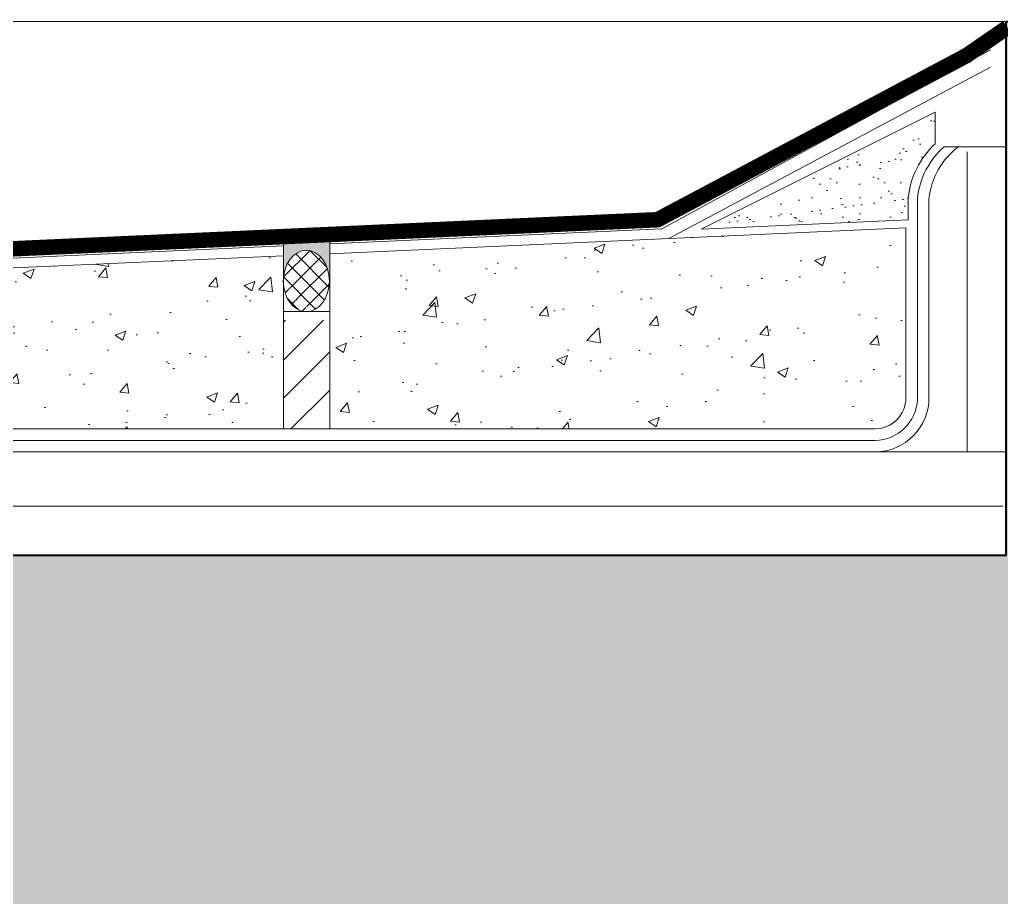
# Model space of a CAD drawing. Header units: millimetres. Extents: x -6181 to 191287, y -8583 to 23546.
# Drawn here: x 177638 to 178190, y 2908 to 3401 of the extents above; entities that cross this region are included whole.
import ezdxf

# ---------------------------------------------------------------- set-up
doc = ezdxf.new("R2010")
doc.units = ezdxf.units.MM
doc.header["$MEASUREMENT"] = 0
doc.layers.add('1735-DT-5BR-SEC_CC$0$00--ORIGIN', color=6, linetype='Continuous', lineweight=0, plot=False)
for name, color, linetype, lineweight in [('1735-DT-5BR-SEC_CC$0$06--LINE-1', 9, 'Continuous', 18), ('1735-DT-5BR-SEC_CC$0$E--CONCRETE-4', 4, 'Continuous', 40), ('1735-DT-5BR-SEC_CC$0$E--CONCRETE-SHADE', 253, 'Continuous', 25), ('1735-DT-5BR-SEC_CC$0$J--WATERPROOFING-1', 1, 'Continuous', 18), ('1735-DT-5BR-SEC_CC$0$J--WATERPROOFING-2', 2, 'Continuous', 25), ('1735-DT-5BR-SEC_CC$0$J--WATERPROOFING-3', 3, 'Continuous', 35), ('1735-DT-5BR-SEC_CC$0$P--INSULATION', 8, 'Continuous', 13)]:
    doc.layers.add(name, color=color, linetype=linetype, lineweight=lineweight)
doc.linetypes.add('1735-DT-5BR-SEC_CC$0$BATTING', pattern='A,0.00254,-2.54,[134,ltypeshp.shx,S=2.54,R=0,X=-2.54,Y=0],-5.08,[134,ltypeshp.shx,S=2.54,R=180,X=2.54,Y=0],-2.54', length=10.16254)

# ---------------------------------------------------------------- blocks, each defined once
blk = doc.blocks.new('*U320')
at = {"layer": '1735-DT-5BR-SEC_CC$0$06--LINE-1'}
h = blk.add_hatch(dxfattribs=at)
h.set_pattern_fill('AR-SAND', color=256, scale=10, style=0)
h.set_pattern_definition([(37.5, (-75741.97, -20582.6), (-0.6299336, 19.2682377), [0, -15.2, 0, -17, 0, -16.25]), (7.5, (-75741.97, -20582.6), (17.697767, 28.22146), [0, -8.2, 0, -13.7, 0, -5.25]), (327.5, (-75754.27, -20582.6), (31.1414186, 0.0565905), [0, -5, 0, -18, 0, -23.5]), (317.5, (-75754.27, -20582.6), (30.061266, 8.776756), [0, -2.5, 0, -11.8, 0, -13.5])])
edge = h.paths.add_edge_path()
edge.add_line((-39648.23, 10584.73), (-39648.23, 10567.54))
edge.add_arc((-39610.91, 10527.05), 55.07, 132.66389, 174.54334)
edge.add_line((-39665.73, 10532.29), (-39665.73, 10518.13))
edge.add_line((-39665.73, 10518.13), (-39800.44, 10512.06))
edge.add_line((-39800.44, 10512.06), (-39648.23, 10584.73))
h = blk.add_hatch(dxfattribs=at)
h.set_pattern_fill('AR-CONC', color=256, scale=10, style=0)
h.set_pattern_definition([(50, (-75741.97, -20529.97), (71.72602, -6.27521), [7.5, -82.5]), (355, (-75741.97, -20529.97), (-13.87513, 75.21921), [6, -66]), (100.45144, (-75735.99, -20530.496), (57.85088, 68.944), [6.37402, -70.11421]), (46.1842, (-75741.97, -20509.97), (106.72413, -16.55193), [11.25, -123.75]), (96.63564, (-75733.08, -20511.35), (93.4662, 97.41186), [9.56103, -105.17138]), (351.18416, (-75741.97, -20509.97), (93.4662, 97.41186), [9, -99]), (21, (-75731.97, -20514.97), (59.690705, -40.26189), [7.5, -82.5]), (326, (-75731.97, -20514.97), (24.33153, 72.515), [6, -66]), (71.45144, (-75726.995, -20518.33), (84.02224, 32.25312), [6.37402, -70.11421]), (37.5, (-75741.97, -20529.973), (1.215986, 33.289385), [0, -65.2, 0, -67, 0, -66.25]), (7.5, (-75741.97, -20529.973), (26.306954, 39.44117), [0, -38.2, 0, -63.7, 0, -25.25]), (327.5, (-75764.27, -20529.973), (53.382244, -2.255487), [0, -25, 0, -78, 0, -103.5]), (317.5, (-75774.27, -20529.973), (58.318617, 10.0105), [0, -32.5, 0, -51.8, 0, -73.5])])
edge = h.paths.add_edge_path()
edge.add_line((-40042.23, 10382.17), (-40042.23, 10496.15))
edge.add_line((-40042.23, 10496.15), (-39667.23, 10513.06))
edge.add_line((-39667.23, 10513.06), (-39667.23, 10402.17))
edge.add_arc((-39687.45, 10402.39), 20.22, 270.62547, 359.37453, ccw=False)
edge.add_line((-39687.23, 10382.17), (-40042.23, 10382.17))
h.paths.add_polyline_path([(-40726.33, 10465.29), (-40475.96, 10475.92), (-40475.96, 10382.17), (-40726.33, 10382.17)])
h.paths.add_polyline_path([(-40475.96, 10382.17), (-40475.96, 10476.58), (-40072.23, 10494.79), (-40072.23, 10382.17)])
h.paths.add_polyline_path([(-40876.91, 10382.17), (-40876.91, 10458.5), (-40727.76, 10463.94), (-40727.81, 10382.17)])
at = {"layer": '1735-DT-5BR-SEC_CC$0$J--WATERPROOFING-2'}
h = blk.add_hatch(color=252, dxfattribs=at)
edge = h.paths.add_edge_path()
edge.add_arc((-40060.63, 10578.37), 67.62, 260.1236, 285.79171)
edge.add_line((-40042.23, 10513.3), (-40042.23, 10478.28))
edge.add_line((-40042.23, 10478.28), (-40042.44, 10478.36))
edge.add_ellipse((-40057.44, 10478.36), major_axis=(0, -19.95), ratio=0.75188, start_angle=90, end_angle=260.36908)
edge.add_line((-40072.23, 10481.7), (-40072.23, 10511.75))
at = {"layer": '1735-DT-5BR-SEC_CC$0$J--WATERPROOFING-2', "lineweight": 9}
h = blk.add_hatch(dxfattribs=at)
h.set_pattern_fill('ANSI37', color=256, scale=65, style=0)
h.set_pattern_definition([(45, (-166022.7865, 57182.454), (-5.7452426, 5.7452426), []), (135, (-166022.7865, 57182.454), (-5.7452426, -5.7452426), [])])
edge = h.paths.add_edge_path()
edge.add_ellipse((-40057.44, 10478.36), major_axis=(0, -19.95), ratio=0.75188, start_angle=-87.76494, end_angle=-7.03047, ccw=False)
edge.add_line((-40072.43, 10477.58), (-40072.43, 10479.14))
edge.add_ellipse((-40057.44, 10478.36), major_axis=(0, -19.95), ratio=0.75188, start_angle=7.03047, end_angle=267.76494, ccw=False)
edge.add_line((-40055.6, 10458.56), (-40059.27, 10458.56))
at = {"layer": '1735-DT-5BR-SEC_CC$0$J--WATERPROOFING-2', "lineweight": 13}
h = blk.add_hatch(dxfattribs=at)
h.set_pattern_fill('ANSI31', color=256, scale=140, style=0)
h.set_pattern_definition([(45, (-41431.51, 13406.052), (-12.37437, 12.37437), [])])
h.paths.add_polyline_path([(-40072.23, 10452.86), (-40042.23, 10452.86), (-40042.23, 10382.17), (-40072.23, 10382.17)])
at = {"layer": '1735-DT-5BR-SEC_CC$0$00--ORIGIN'}
blk.add_lwpolyline([(-39601.9, 10300), (-43283.16, 10300), (-43283.16, 10485.31)], dxfattribs=at)
at = {"layer": '1735-DT-5BR-SEC_CC$0$J--WATERPROOFING-1', "color": 8}
for p, q in [((-39612.21, 10628.72), (-39826.07, 10512.36)), ((-39612.21, 10617.43), (-39821.61, 10506.1)), ((-39648.23, 10588.14), (-39800.44, 10512.06)), ((-39648.23, 10588.14), (-39648.23, 10567.54)), ((-39642.23, 10565.77), (-39601.9, 10565.77)), ((-39665.73, 10532.29), (-39665.73, 10518.13)), ((-39659.73, 10532.13), (-39659.75, 10401.29)), ((-39652.23, 10531.9), (-39652.23, 10402.78)), ((-39800.44, 10512.06), (-39665.73, 10518.13)), ((-40072.23, 10382.17), (-40072.23, 10511.75)), ((-40042.23, 10513.3), (-40042.23, 10382.17)), ((-40042.23, 10496.15), (-39667.23, 10513.06)), ((-40042.23, 10502.61), (-39826.07, 10512.36)), ((-39667.23, 10513.06), (-39667.23, 10402.17)), ((-40475.96, 10483.05), (-40072.23, 10501.26)), ((-40475.96, 10476.58), (-40072.23, 10494.79)), ((-40072.23, 10458.41), (-40042.23, 10458.41)), ((-39687.23, 10382.17), (-40475.96, 10382.17)), ((-40042.23, 10382.17), (-40072.23, 10382.17)), ((-39687.14, 10374.67), (-40475.96, 10374.67)), ((-39687.06, 10367.17), (-40475.96, 10367.17)), ((-39687.06, 10367.17), (-39601.9, 10367.17))]:
    blk.add_line(p, q, dxfattribs=at)
for centre, radius, start, end in [((-39610.81, 10526.99), 55.18, 132.69216, 174.26288), ((-39608.53, 10526.87), 51.46, 130.89812, 174.1344), ((-39603.35, 10526.63), 49.16, 127.23665, 173.85442), ((-40060.63, 10578.37), 67.62, 260.1236, 285.79171), ((-39687.45, 10402.39), 20.22, 270.62547, 359.37453), ((-39687.45, 10402.4), 35.23, 270.62896, 0.62989), ((-39687.45, 10402.39), 27.72, 270.62754, 357.7239)]:
    blk.add_arc(centre, radius, start, end, dxfattribs=at)
blk.add_ellipse((-40057.44, 10478.36), major_axis=(0, -19.95), ratio=0.75188, start_param=-1.570796, end_param=4.712389, dxfattribs=at)
at = {"layer": '1735-DT-5BR-SEC_CC$0$J--WATERPROOFING-3', "color": 252, "const_width": 10.08}
blk.add_lwpolyline([(-39601.15, 10643.41), (-39627.75, 10625.1), (-39828.87, 10518.24), (-40891.91, 10470.3)], dxfattribs=at)
at = {"layer": '1735-DT-5BR-SEC_CC$0$P--INSULATION', "linetype": '1735-DT-5BR-SEC_CC$0$BATTING', "ltscale": 0.05}
for p, q in [((-39627.39, 10367.17), (-39627.39, 10562.34)), ((-39604.15, 10331.77), (-43283.16, 10331.77))]:
    blk.add_line(p, q, dxfattribs=at)
blk = doc.blocks.new('1735-DT-5BR-SEC_CC')
at = {"layer": '1735-DT-5BR-SEC_CC$0$E--CONCRETE-SHADE'}
h = blk.add_hatch(color=256, dxfattribs=at)
h.dxf.hatch_style = 1
h.paths.add_polyline_path([(171992.78, 3400), (172192.78, 3400), (172192.78, 3100), (178192.77, 3100), (178192.77, 3400), (178392.77, 3400), (178392.77, 2800), (178392.77, 2750), (178392.77, 2750), (178392.77, 2400), (178192.77, 2400), (178192.77, 2900), (172193.12, 2900), (172193.12, 2400), (171992.78, 2400), (171992.78, 2900)])
at = {"layer": '1735-DT-5BR-SEC_CC$0$06--LINE-1'}
blk.add_line((178192.77, 3400, 0), (172192.13, 3400, 0), dxfattribs=at)
at = {"layer": '1735-DT-5BR-SEC_CC$0$E--CONCRETE-4', "elevation": 0}
blk.add_lwpolyline([(178392.77, 2800), (178392.77, 2800), (178392.77, 2750), (178392.77, 2750), (178392.77, 2400), (178192.77, 2400), (178192.38, 2900), (172193.12, 2900), (172193.12, 2400), (171992.78, 2400), (171992.78, 3400), (172192.78, 3400), (172192.78, 3100), (178192.77, 3100), (178192.77, 3400), (178392.77, 3400)], close=True, dxfattribs=at)
at = {"layer": '1735-DT-5BR-SEC_CC$0$06--LINE-1', "xscale": 0.8640087797541407, "yscale": 0.8640087797541407, "zscale": 0.8640087797541407}
blk.add_blockref('*U320', (212409.16, -5799.29, 0), dxfattribs=at)

msp = doc.modelspace()

# ---------------------------------------------------------------- block references
msp.add_blockref('1735-DT-5BR-SEC_CC', (0, 0))

doc.saveas('drawing.dxf')
